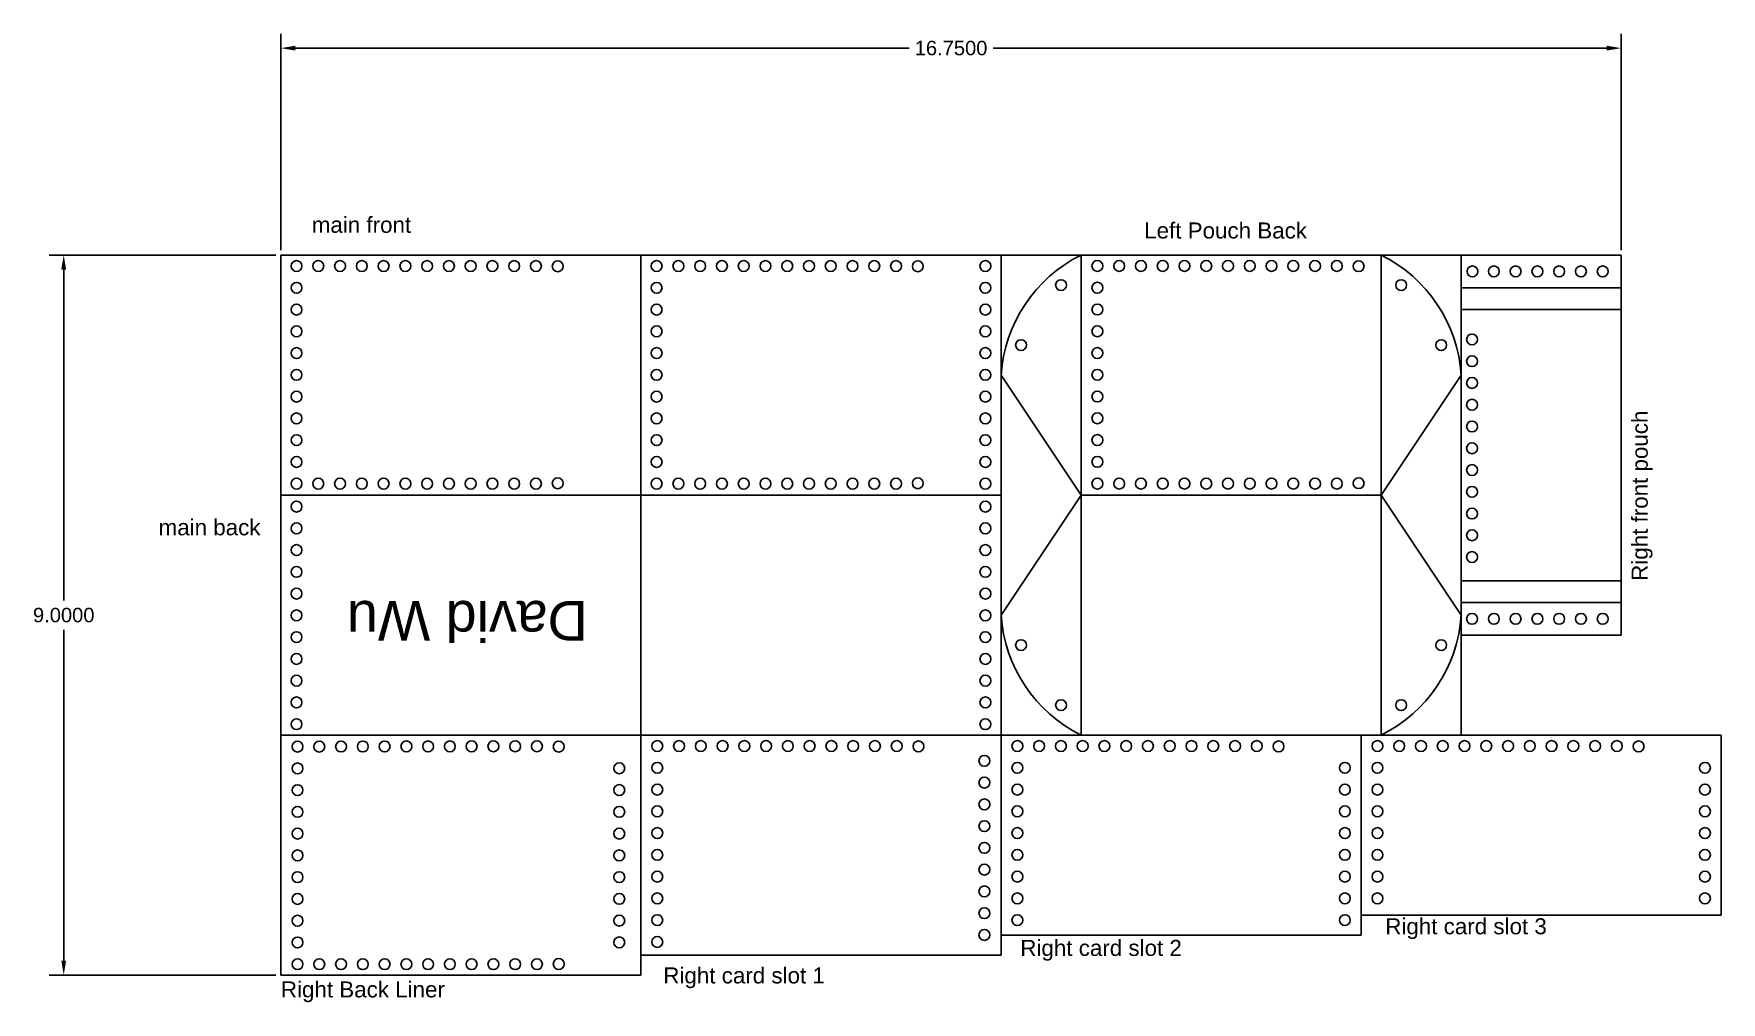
# Model space of a CAD drawing. Header units: inches. Extents: x -3.1 to 18, y -3.3 to 8.8.
import ezdxf

# ---------------------------------------------------------------- set-up
doc = ezdxf.new("R2010")
doc.units = ezdxf.units.IN
doc.header["$MEASUREMENT"] = 0
doc.styles.get("Standard").update_dxf_attribs({"font": 'arial.ttf'})
doc.dimstyles.get("Standard").update_dxf_attribs({"dimtxt": 0.18, "dimasz": 0.18, "dimexe": 0.18, "dimexo": 0.0625, "dimgap": 0.09, "dimtad": 0, "dimtih": 1, "dimtoh": 1, "dimdec": 4, "dimzin": 0, "dimdsep": 46, "dimtxsty": 'Standard', "dimcen": 0.09, "dimadec": 0, "dimazin": 0, "dimtfac": 1, "dimtdec": 4, "dimtofl": 0, "dimtmove": 0, "dimatfit": 3, "dimfxl": 1, "dimtolj": 1, "dimtzin": 0, "dimarcsym": 0})

# ---------------------------------------------------------------- blocks, each defined once
blk = doc.blocks.new('*D1')
at = {"color": 0, "lineweight": -2, "transparency": 16777216}
for p, q in [((-0.063, 6), (-2.894, 6)), ((-2.714, 5.82), (-2.714, 1.682)), ((-2.714, -2.82), (-2.714, 1.318)), ((-0.063, -3), (-2.894, -3))]:
    blk.add_line(p, q, dxfattribs=at)
at = {"color": 0, "transparency": 16777216}
for points in [[(-2.744, 5.82), (-2.684, 5.82), (-2.714, 6)], [(-2.744, -2.82), (-2.684, -2.82), (-2.714, -3)]]:
    blk.add_solid(points, dxfattribs=at)
at = {"layer": 'Defpoints', "color": 0, "transparency": 16777216}
for p in [(-2.714, 6), (0, 6), (0, -3)]:
    blk.add_point(p, dxfattribs=at)
at = {"color": 0, "transparency": 16777216, "insert": (-2.714, 1.5), "char_height": 0.18, "attachment_point": 5}
blk.add_mtext('\\A1;9.0000', dxfattribs=at)
blk = doc.blocks.new('*D2')
at = {"color": 0, "lineweight": -2, "transparency": 16777216}
for p, q in [((0, 6.062), (0, 8.767)), ((16.75, 6.062), (16.75, 8.767)), ((0.18, 8.587), (7.85, 8.587)), ((16.57, 8.587), (8.9, 8.587))]:
    blk.add_line(p, q, dxfattribs=at)
at = {"color": 0, "transparency": 16777216}
for points in [[(0.18, 8.617), (0.18, 8.557), (0, 8.587)], [(16.57, 8.617), (16.57, 8.557), (16.75, 8.587)]]:
    blk.add_solid(points, dxfattribs=at)
at = {"layer": 'Defpoints', "color": 0, "transparency": 16777216}
for p in [(16.75, 8.587), (0, 6), (16.75, 6)]:
    blk.add_point(p, dxfattribs=at)
at = {"color": 0, "transparency": 16777216, "insert": (8.375, 8.587), "char_height": 0.18, "attachment_point": 5}
blk.add_mtext('\\A1;16.7500', dxfattribs=at)

msp = doc.modelspace()

# ---------------------------------------------------------------- linework, layer by layer
for p, q in [((0, 6), (14.75, 6)), ((0, 6), (0, -3)), ((9, 6), (9, 0)), ((9, -2.75), (9, 6)), ((14.75, 0), (14.75, 6)), ((14.75, 6), (16.75, 6)), ((16.75, 1.25), (16.75, 6)), ((10, 3), (9, 4.5)), ((13.75, 3), (14.75, 4.5)), ((10, 3), (9, 1.5)), ((13.75, 3), (14.75, 1.5)), ((16.75, 1.25), (14.75, 1.25)), ((18, 0), (0, 0)), ((4.5, -3), (4.5, 0)), ((13.5, 0), (13.5, -2.5)), ((18, 0), (18, -2.25)), ((18, -2.25), (13.5, -2.25)), ((13.5, -2.5), (9, -2.5)), ((9, -2.75), (4.5, -2.75)), ((0, -3), (4.5, -3))]:
    msp.add_line(p, q)
at = {"color": 5}
for p, q in [((4.5, 6), (4.5, 0)), ((10, 0), (10, 6)), ((13.75, 0), (13.75, 6)), ((14.75, 5.592), (16.75, 5.592)), ((14.75, 5.32), (16.75, 5.32)), ((0, 3), (9, 3)), ((10, 3), (13.75, 3)), ((16.75, 1.93), (14.75, 1.93)), ((16.75, 1.658), (14.75, 1.658))]:
    msp.add_line(p, q, dxfattribs=at)
for centre in [(0.19555, 5.86318), (0.46755, 5.86318), (0.73955, 5.86318), (1.01155, 5.86318), (1.28355, 5.86318), (1.55555, 5.86318), (1.82755, 5.86318), (2.09955, 5.86318), (2.37155, 5.86318), (2.64355, 5.86318), (2.91555, 5.86318), (3.18755, 5.86318), (3.45954, 5.86043), (4.69555, 5.86318), (4.96755, 5.86318), (5.23955, 5.86318), (5.51155, 5.86318), (5.78355, 5.86318), (6.05555, 5.86318), (6.32755, 5.86318), (6.59955, 5.86318), (6.87155, 5.86318), (7.14355, 5.86318), (7.41555, 5.86318), (7.68755, 5.86318), (7.95954, 5.86043), (8.80445, 5.86318), (10.204, 5.8641), (10.476, 5.8641), (10.748, 5.8641), (11.02, 5.8641), (11.292, 5.8641), (11.564, 5.8641), (11.836, 5.8641), (12.108, 5.8641), (12.38, 5.8641), (12.652, 5.8641), (12.924, 5.8641), (13.196, 5.8641), (13.46799, 5.86135), (14.89093, 5.79634), (15.15832, 5.79634), (15.43032, 5.79634), (15.70232, 5.79634), (15.97432, 5.79634), (16.24632, 5.79634), (16.51832, 5.79634), (0.19555, 5.59118), (4.69555, 5.59118), (8.80445, 5.59118), (9.75, 5.625), (10.204, 5.5921), (14, 5.625), (0.19555, 5.31918), (4.69555, 5.31918), (8.80445, 5.31918), (10.204, 5.3201), (0.19555, 5.04718), (4.69555, 5.04718), (8.80445, 5.04718), (10.204, 5.0481), (9.25, 4.875), (14.5, 4.875), (14.88632, 4.94566), (0.19555, 4.77518), (4.69555, 4.77518), (8.80445, 4.77518), (10.204, 4.7761), (14.88632, 4.67366), (0.19555, 4.50318), (4.69555, 4.50318), (8.80445, 4.50318), (10.204, 4.5041), (14.88632, 4.40166), (0.19555, 4.23118), (4.69555, 4.23118), (8.80445, 4.23118), (10.204, 4.2321), (0.19555, 3.95918), (4.69555, 3.95918), (8.80445, 3.95918), (10.204, 3.9601), (14.88632, 4.12966), (14.88632, 3.85766), (0.19555, 3.68718), (4.69555, 3.68718), (8.80445, 3.68718), (10.204, 3.6881), (14.88632, 3.58566), (0.19555, 3.41518), (4.69555, 3.41518), (8.80445, 3.41518), (10.204, 3.4161), (14.88632, 3.31366), (0.19555, 3.14318), (0.46755, 3.14318), (0.73955, 3.14318), (1.01155, 3.14318), (1.28355, 3.14318), (1.55555, 3.14318), (1.82755, 3.14318), (2.09955, 3.14318), (2.37155, 3.14318), (2.64355, 3.14318), (2.91555, 3.14318), (3.18755, 3.14318), (3.45951, 3.14778), (4.69555, 3.14318), (4.96755, 3.14318), (5.23955, 3.14318), (5.51155, 3.14318), (5.78355, 3.14318), (6.05555, 3.14318), (6.32755, 3.14318), (6.59955, 3.14318), (6.87155, 3.14318), (7.14355, 3.14318), (7.41555, 3.14318), (7.68755, 3.14318), (7.95951, 3.14778), (8.80445, 3.14318), (10.204, 3.1441), (10.476, 3.1441), (10.748, 3.1441), (11.02, 3.1441), (11.292, 3.1441), (11.564, 3.1441), (11.836, 3.1441), (12.108, 3.1441), (12.38, 3.1441), (12.652, 3.1441), (12.924, 3.1441), (13.196, 3.1441), (13.46796, 3.1487), (14.88632, 3.04166), (0.19555, 2.85682), (8.80445, 2.85682), (14.88632, 2.76966), (0.19555, 2.58482), (8.80445, 2.58482), (14.88632, 2.49766), (0.19555, 2.31282), (8.80445, 2.31282), (14.88632, 2.22566), (0.19555, 2.04082), (8.80445, 2.04082), (0.19555, 1.76882), (8.80445, 1.76882), (0.19555, 1.49682), (8.80445, 1.49682), (14.88632, 1.45366), (15.15832, 1.45366), (15.43032, 1.45366), (15.70232, 1.45366), (15.97432, 1.45366), (16.24632, 1.45366), (16.51832, 1.45366), (0.19555, 1.22482), (8.80445, 1.22482), (9.25, 1.125), (14.5, 1.125), (0.19555, 0.95282), (8.80445, 0.95282), (0.19555, 0.68082), (8.80445, 0.68082), (0.19555, 0.40882), (8.80445, 0.40882), (9.75, 0.375), (14, 0.375), (0.19555, 0.13682), (8.80445, 0.13682), (0.20782, -0.14327), (0.47981, -0.14285), (0.75181, -0.14243), (1.02381, -0.14201), (1.29581, -0.14159), (1.56781, -0.14117), (1.83981, -0.14075), (2.11181, -0.14033), (2.38381, -0.13991), (2.65581, -0.13949), (2.92781, -0.13907), (3.19981, -0.13865), (3.47178, -0.14283), (4.70366, -0.13632), (4.97566, -0.13632), (5.24766, -0.13632), (5.51966, -0.13632), (5.79166, -0.13632), (6.06366, -0.13632), (6.33566, -0.13632), (6.60766, -0.13632), (6.87966, -0.13632), (7.15166, -0.13632), (7.42366, -0.13632), (7.69566, -0.13632), (7.96762, -0.14093), (9.20366, -0.13632), (9.47566, -0.13632), (9.74766, -0.13632), (10.01966, -0.13632), (10.29166, -0.13632), (10.56366, -0.13632), (10.83566, -0.13632), (11.10766, -0.13632), (11.37966, -0.13632), (11.65166, -0.13632), (11.92366, -0.13632), (12.19566, -0.13632), (12.46762, -0.14093), (13.70366, -0.13632), (13.97566, -0.13632), (14.24766, -0.13632), (14.51966, -0.13632), (14.79166, -0.13632), (15.06366, -0.13632), (15.33566, -0.13632), (15.60766, -0.13632), (15.87966, -0.13632), (16.15166, -0.13632), (16.42366, -0.13632), (16.69566, -0.13632), (16.96762, -0.14093), (0.20782, -0.41527), (4.22864, -0.41463), (4.70366, -0.40832), (8.79127, -0.32122), (9.20366, -0.40832), (13.29634, -0.40832), (13.70366, -0.40832), (17.79634, -0.40832), (0.20782, -0.68727), (4.22864, -0.68663), (4.70366, -0.68032), (8.79127, -0.59322), (9.20366, -0.68032), (13.29634, -0.68032), (13.70366, -0.68032), (17.79634, -0.68032), (8.79127, -0.86522), (0.20782, -0.95927), (4.22864, -0.95863), (4.70366, -0.95232), (9.20366, -0.95232), (13.29634, -0.95232), (13.70366, -0.95232), (17.79634, -0.95232), (0.20782, -1.23127), (4.22864, -1.23063), (4.70366, -1.22432), (8.79127, -1.13722), (9.20366, -1.22432), (13.29634, -1.22432), (13.70366, -1.22432), (17.79634, -1.22432), (0.20782, -1.50327), (4.22864, -1.50263), (4.70366, -1.49632), (8.79127, -1.40922), (9.20366, -1.49632), (13.29634, -1.49632), (13.70366, -1.49632), (17.79634, -1.49632), (8.79127, -1.68122), (0.20782, -1.77527), (4.22864, -1.77463), (4.70366, -1.76832), (8.79127, -1.95322), (9.20366, -1.76832), (13.29634, -1.76832), (13.70366, -1.76832), (17.79634, -1.76832), (0.20782, -2.04727), (4.22864, -2.04663), (4.70366, -2.04032), (9.20366, -2.04032), (13.29634, -2.04032), (13.70366, -2.04032), (17.79634, -2.04032), (0.20782, -2.31927), (4.22864, -2.31863), (4.70366, -2.31232), (8.79127, -2.22522), (9.20366, -2.31232), (13.29634, -2.31232), (0.20782, -2.59127), (4.22864, -2.59063), (4.70366, -2.58432), (8.79127, -2.49722), (0.20782, -2.86327), (0.47982, -2.86327), (0.75182, -2.86327), (1.02382, -2.86327), (1.29582, -2.86327), (1.56782, -2.86327), (1.83982, -2.86327), (2.11182, -2.86327), (2.38382, -2.86327), (2.65582, -2.86327), (2.92782, -2.86327), (3.19982, -2.86327), (3.4718, -2.86052)]:
    msp.add_circle(centre, 0.068)
for centre, start, end in [((10.79904, 4.38397), 116.309932, 176.309932), ((12.95096, 4.38397), 3.690068, 63.690068), ((10.79904, 1.61603), 183.690068, 243.690068), ((12.95096, 1.61603), 296.309932, 356.309932)]:
    msp.add_arc(centre, 1.80278, start, end)

# ---------------------------------------------------------------- texts
at = {"char_height": 0.2}
for s, width, heights, insert, attachment_point in [('main front', 1.4000104, [0], (0.38577, 6.47852), 1), ('Left Pouch Back', 3.2923322, [1.387778780781446e-16], (10.78849, 6.40765), 1), ('main back', 3.4615643, [0], (-1.52817, 2.69759), 1), ('Right card slot 3', 2.8490261, [0], (13.80137, -2.54968), 7), ('Right card slot 2', 3.1601267, [0], (9.24063, -2.82002), 7), ('Right card slot 1', 3.0455106, [0], (4.77905, -3.16384), 7), ('Right Back Liner', 2.3736346, [0], (0, -3.3388), 7)]:
    msp.add_mtext_dynamic_manual_height_columns(s, width=width, gutter_width=1, heights=heights, dxfattribs=dict(at, insert=insert, attachment_point=attachment_point))
at = {"insert": (17.14169, 1.92868), "char_height": 0.2, "attachment_point": 7, "rotation": 90}
msp.add_mtext_dynamic_manual_height_columns('Right front pouch', width=2.3681889, gutter_width=1, heights=[0], dxfattribs=at)
at = {"color": 4, "insert": (3.83521, 1.17992), "char_height": 0.497066, "attachment_point": 1, "rotation": 180}
msp.add_mtext_dynamic_manual_height_columns('David Wu', width=3.1691925, gutter_width=2.48533, heights=[0], dxfattribs=at)

# ---------------------------------------------------------------- dimensions: what is measured, and where the dimension line sits
dim = msp.add_linear_dim(base=(16.75, 8.58685), p1=(0, 6), p2=(16.75, 6), dimstyle='Standard')
dim.commit()
dim.dimension.update_dxf_attribs({"geometry": '*D2', "text_midpoint": (8.375, 8.58685)})
dim = msp.add_linear_dim(base=(-2.71373, 6), p1=(0, -3), p2=(0, 6), angle=90, dimstyle='Standard')
dim.commit()
dim.dimension.update_dxf_attribs({"geometry": '*D1', "text_midpoint": (-2.71373, 1.5)})

doc.saveas('drawing.dxf')
